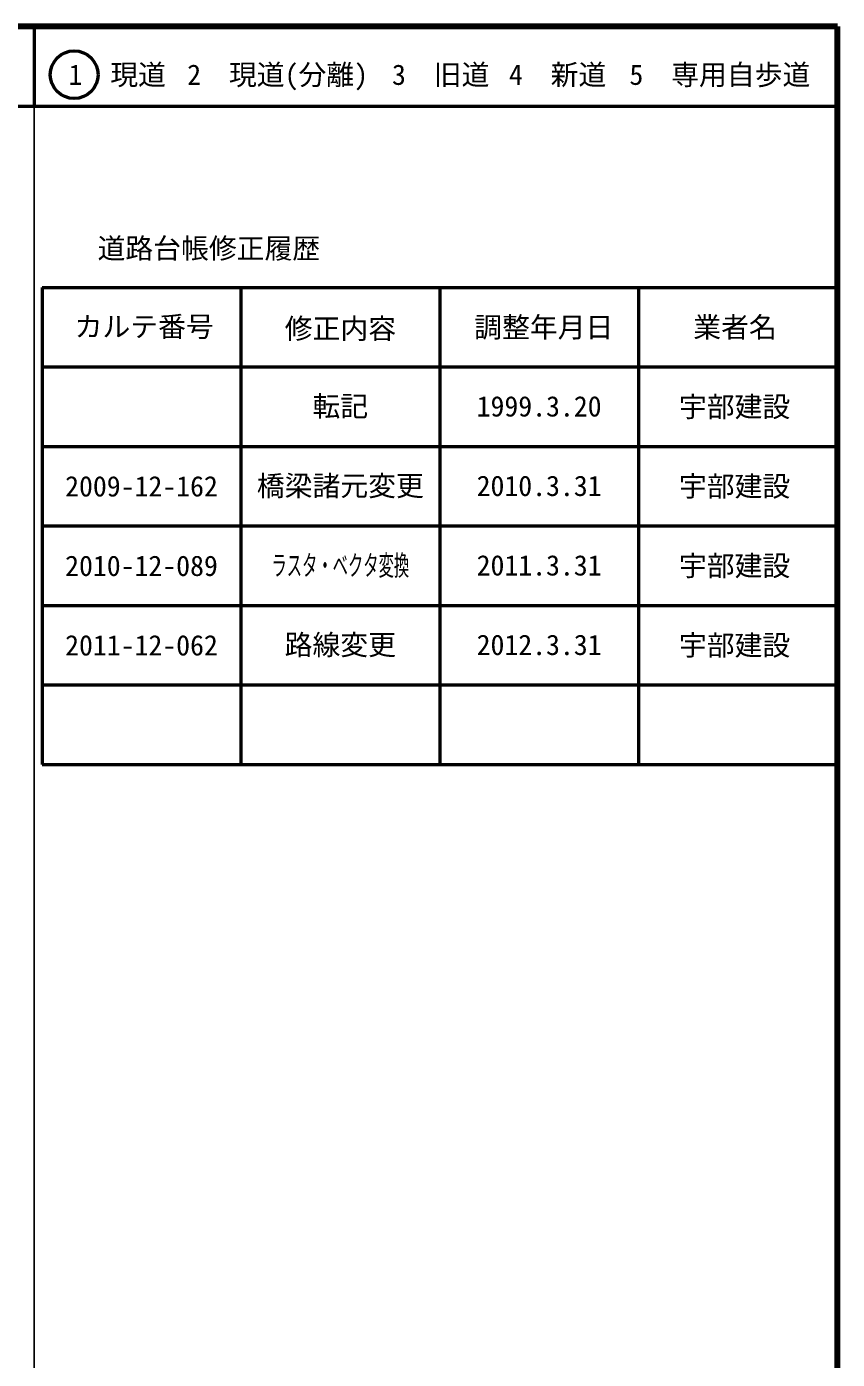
# Model space of a CAD drawing. Units: millimetres on the paper, enlarged 1000 times. Extents: x 40001 to 680016, y 20000 to 470150.
# Drawn here: x 578074 to 680016, y 212377 to 380009 of the extents above; entities that cross this region are included whole.
import ezdxf
from ezdxf.enums import TextEntityAlignment as Align

# ---------------------------------------------------------------- set-up
doc = ezdxf.new("R2010")
doc.units = ezdxf.units.MM
doc.header["$LTSCALE"] = 1000.02
for name, color, linetype, lineweight in [('M-TTL', 2, 'Continuous', 140), ('M-TTL-BAND', 7, 'Continuous', 25), ('M-TTL-FRAM', 2, 'Continuous', 50), ('M-TTL-LINE', 7, 'Continuous', 50)]:
    doc.layers.add(name, color=color, linetype=linetype, lineweight=lineweight)
doc.layers.add('M-TTL-TXT', color=7, linetype='Continuous')
doc.styles.add('ＭＳ ゴシック', font='')
doc.styles.get('ＭＳ ゴシック').set_extended_font_data('MS Gothic')

msp = doc.modelspace()

# ---------------------------------------------------------------- linework, layer by layer
at = {"layer": 'M-TTL'}
for p, q in [((680016, 380009), (40001, 380009)), ((680016, 20000), (680016, 380009))]:
    msp.add_line(p, q, dxfattribs=at)
at = {"layer": 'M-TTL-BAND'}
msp.add_line((579014, 20000), (579014, 370009), dxfattribs=at)
at = {"layer": 'M-TTL-FRAM'}
for p, q in [((580014, 347205), (580014, 287203)), ((580014, 347205), (680016, 347205)), ((580014, 287203), (680016, 287203))]:
    msp.add_line(p, q, dxfattribs=at)
at = {"layer": 'M-TTL-LINE'}
for p, q in [((579014, 380009), (579014, 370009)), ((40001, 370009), (680016, 370009)), ((605014, 347205), (605014, 287203)), ((630015, 347205), (630015, 287203)), ((655016, 347205), (655016, 287203)), ((580014, 337205), (680016, 337205)), ((580014, 327204), (680016, 327204)), ((580014, 317204), (680016, 317204)), ((580014, 307204), (680016, 307204)), ((580014, 297204), (680016, 297204))]:
    msp.add_line(p, q, dxfattribs=at)
msp.add_circle((584045, 373967), 3000, dxfattribs=at)

# ---------------------------------------------------------------- texts
at = {"layer": 'M-TTL-TXT', "style": 'ＭＳ ゴシック'}
for s, p in [('1\u3000現道', (589462, 373967)), ('2\u3000現道(分離)', (609633, 373967)), ('3\u3000旧道', (630136, 373967)), ('4\u3000新道', (644839, 373967)), ('5\u3000専用自歩道', (665244, 373967)), ('道路台帳修正履歴', (600983, 352122)), ('カルテ番号', (592854, 342285)), ('修正内容', (617524, 342031)), ('調整年月日', (643104, 342205)), ('業者名', (667150, 342205)), ('転記', (617515, 332253)), ('宇部建設', (667093, 332196)), ('1999.3.20', (642515, 332253)), ('橋梁諸元変更', (617515, 322253)), ('宇部建設', (667093, 322196)), ('2009-12-162', (592514, 322196)), ('2010.3.31', (642515, 322253)), ('2011.3.31', (642515, 312253)), ('宇部建設', (667093, 312196)), ('2010-12-089', (592514, 312196)), ('2011-12-062', (592514, 302196)), ('路線変更', (617515, 302253)), ('2012.3.31', (642515, 302253)), ('宇部建設', (667093, 302196))]:
    msp.add_text(s, height=2566, dxfattribs=at).set_placement(p, align=Align.MIDDLE_CENTER)
at = {"layer": 'M-TTL-TXT', "style": 'ＭＳ ゴシック', "width": 0.55}
msp.add_text('ラスタ・ベクタ変換', height=2566, dxfattribs=at).set_placement((617515, 312253), align=Align.MIDDLE_CENTER)

doc.saveas('drawing.dxf')
